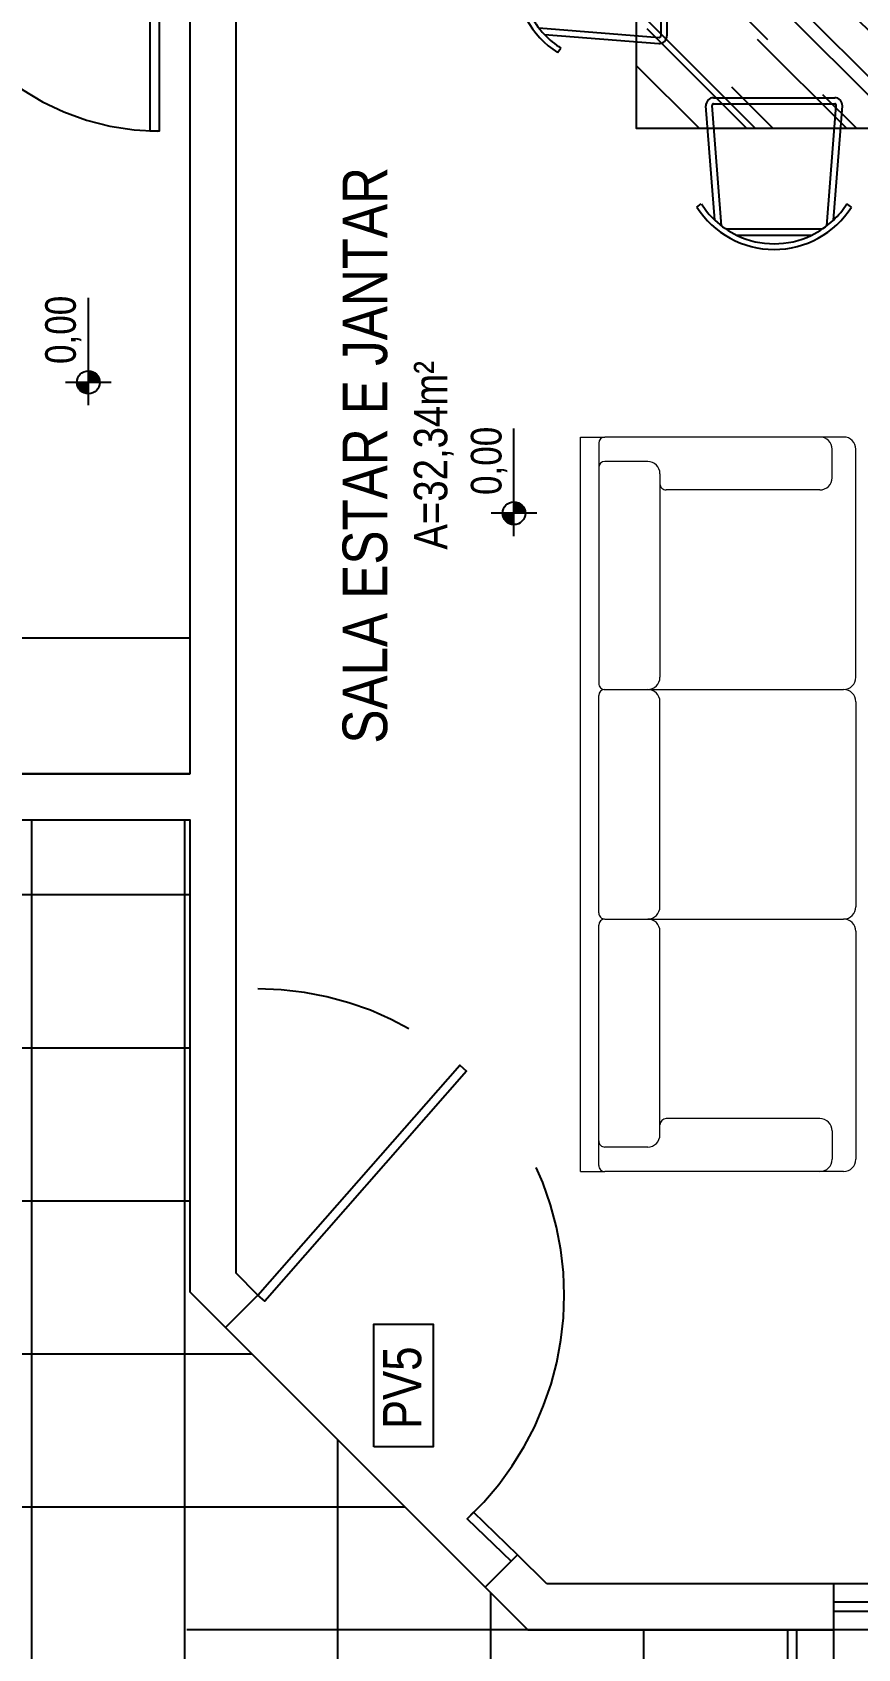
# Model space of a CAD drawing. Header units: millimetres. Extents: x 3923 to 4007, y 744 to 982.
# Drawn here: x 3965.68 to 3971.08, y 821.78 to 832.34 of the extents above; entities that cross this region are included whole.
import ezdxf
from ezdxf.enums import TextEntityAlignment as Align

# ---------------------------------------------------------------- set-up
doc = ezdxf.new("R2010")
doc.units = ezdxf.units.MM
doc.header["$LTSCALE"] = 20
for name, pattern in [('CONTINU', [0]), ('DASHDOT2', [0.5, 0.25, -0.125, 0, -0.125]), ('HIDDEN2', [0.1875, 0.125, -0.0625])]:
    doc.linetypes.add(name, pattern=pattern)
doc.layers.add('E-Lay-9', color=9, linetype='Continuous', lineweight=9)
doc.layers.add('E-Txt-W', color=7, linetype='Continuous', lineweight=20)
doc.layers.add('E-txt-g', color=3, linetype='Continuous')
doc.layers.add('HIDROSSANITÁRIO', color=8, linetype='Continuous')
doc.styles.add('F2', font='ARIALN.TTF')
doc.styles.add('REG60', font='romans.shx', dxfattribs={"width": 0.8, "height": 0.15})
doc.styles.add('REG80', font='romans.shx', dxfattribs={"width": 0.8, "height": 0.2})

# ---------------------------------------------------------------- blocks, each defined once
blk = doc.blocks.new('TXT-AMB75')
at = {"layer": 'E-txt-g', "style": 'REG80', "width": 0.8, "flags": 8}
blk.add_attdef('TXT', text='', height=0.2, dxfattribs=at).set_placement((0.0055, 0.2964), align=Align.CENTER)
at = {"layer": 'E-Txt-W', "style": 'REG60', "width": 0.8, "flags": 8}
blk.add_attdef('TXT', text='', height=0.15, dxfattribs=at).set_placement((0.0055, 0.0271), align=Align.CENTER)
blk = doc.blocks.new('NV')
at = {"color": 4, "linetype": 'ByBlock', "ltscale": 0.5}
for p, q in [((-1.4143, -0.1421), (-1.4143, 0.1067)), ((-1.5387, -0.0177), (-0.9535, -0.0177))]:
    blk.add_line(p, q, dxfattribs=at)
at = {"color": 4, "ltscale": 2.5}
blk.add_circle((-1.4143, -0.0177), 0.0622, dxfattribs=at)
at = {"color": 4}
for points in [[(-1.4143, -0.0177), (-1.4583, 0.0263), (-1.4765, -0.0177), (-1.4717, 0.0061)], [(-1.4143, -0.0177), (-1.4143, 0.0445), (-1.4583, 0.0263), (-1.4381, 0.0398)], [(-1.4143, -0.0177), (-1.3521, -0.0177), (-1.3703, -0.0617), (-1.3568, -0.0415)], [(-1.4143, -0.0177), (-1.3703, -0.0617), (-1.4143, -0.0799), (-1.3905, -0.0752)]]:
    blk.add_solid(points, dxfattribs=at)
at = {"layer": 'E-Txt-W', "color": 4, "ltscale": 2.5, "style": 'F2'}
blk.add_attdef('COTAPISO', (-1.3058, 0.0735), '', height=0.15, dxfattribs=at)
blk = doc.blocks.new('cadeira3')
at = {"color": 8}
for p, q in [((335.87, -200.51), (367.14, -200.51)), ((339.39, -198.51), (363.62, -198.51)), ((332.14, -203.49), (329.22, -240.82)), ((334.29, -201.65), (331.21, -240.97)), ((368.73, -201.65), (371.8, -240.97)), ((370.88, -203.49), (373.8, -240.82)), ((326.24, -207.76), (327.72, -208.87)), ((376.77, -207.76), (375.3, -208.87)), ((371.3, -241.51), (331.71, -241.51)), ((371.3, -243.51), (331.71, -243.51))]:
    blk.add_line(p, q, dxfattribs=at)
for centre, radius, start, end in [((351.51, -223.91), 29.99, 32.591, 147.409), ((351.51, -223.93), 28.15, 115.4935, 133.4739), ((351.51, -223.93), 28.15, 64.5065, 115.4935), ((351.51, -223.93), 28.15, 46.5261, 64.5065), ((351.51, -223.93), 28.15, 133.4739, 147.6689), ((351.51, -223.93), 28.15, 32.3311, 46.5261), ((331.71, -241.01), 2.5, 175.5276, 270), ((331.71, -241.01), 0.5, 175.5276, 270), ((371.3, -241.01), 2.5, 270, 4.4724), ((371.3, -241.01), 0.5, 270, 4.4724)]:
    blk.add_arc(centre, radius, start, end, dxfattribs=at)
blk = doc.blocks.new('Sofa62')
at = {"color": 8}
for p, q in [((-87.15, 50.29), (-107.15, 50.29)), ((-32.65, 50.29), (-87.15, 50.29)), ((-24.65, 50.29), (42.35, 50.29)), ((50.35, 50.29), (124.85, 50.29)), ((-111.15, 46.29), (-111.15, -31.71)), ((-97.86, 42.54), (-107.15, 42.54)), ((-28.65, -17.71), (-28.65, 46.29)), ((-28.65, -17.71), (-28.65, 46.29)), ((46.35, -17.71), (46.35, 46.29)), ((46.35, -17.71), (46.35, 46.29)), ((115.55, 42.54), (124.85, 42.54)), ((128.85, 46.29), (128.85, -31.71)), ((-93.86, 38.54), (-93.86, -11.71)), ((111.55, 38.54), (111.55, -11.71)), ((-99.15, -13.71), (-32.65, -13.71)), ((42.35, -13.71), (-24.65, -13.71)), ((116.85, -13.71), (50.35, -13.71)), ((-103.15, -17.71), (-103.15, -31.71)), ((-28.65, -31.71), (-28.65, -17.71)), ((-28.65, -31.71), (-28.65, -17.71)), ((46.35, -31.71), (46.35, -17.71)), ((120.85, -17.71), (120.85, -31.71)), ((-111.15, -39.71), (-111.15, -31.71)), ((-109.15, -33.71), (-101.15, -33.71)), ((-101.15, -33.71), (-30.65, -33.71)), ((44.35, -33.71), (-26.65, -33.71)), ((118.85, -33.71), (48.35, -33.71)), ((126.85, -33.71), (118.85, -33.71)), ((128.85, -39.71), (128.85, -31.71)), ((128.85, -39.71), (-111.15, -39.71))]:
    blk.add_line(p, q, dxfattribs=at)
for centre, radius, start, end in [((-107.15, 46.29), 4, 90, 180), ((-32.65, 46.29), 4, 0, 90), ((-24.65, 46.29), 4, 90, 180), ((42.35, 46.29), 4, 0, 90), ((50.35, 46.29), 4, 90, 180), ((124.85, 46.29), 4, 0, 90), ((-107.15, 38.54), 4, 90, 180), ((-97.86, 38.54), 4, 0, 90), ((115.55, 38.54), 4, 90, 180), ((124.85, 38.54), 4, 0, 90), ((-99.15, -17.71), 4, 90, 180), ((-95.86, -11.71), 2, 270, 0), ((-32.65, -17.71), 4, 0, 90), ((-24.65, -17.71), 4, 90, 180), ((42.35, -17.71), 4, 0, 90), ((50.35, -17.71), 4, 90, 180), ((113.55, -11.71), 2, 180, 270), ((116.85, -17.71), 4, 0, 90), ((-109.15, -31.71), 2, 180, 270), ((-101.15, -31.71), 2, 180, 270), ((-30.65, -31.71), 2, 270, 0), ((-26.65, -31.71), 2, 180, 270), ((44.35, -31.71), 2, 270, 0), ((48.35, -31.71), 2, 180, 270), ((118.85, -31.71), 2, 270, 0), ((126.85, -31.71), 2, 270, 0)]:
    blk.add_arc(centre, radius, start, end, dxfattribs=at)
blk = doc.blocks.new('A$C7AFB675E')
at = {"layer": 'E-Lay-9', "xscale": 0.01000000000001933, "yscale": 0.01000000000001933, "zscale": 0.01000000000001933, "rotation": 89.99999999999999}
blk.add_blockref('Sofa62', (5.6731, 1.5376), dxfattribs=at)

msp = doc.modelspace()

# ---------------------------------------------------------------- hatches: boundary and pattern name
at = {"layer": 'HIDROSSANITÁRIO', "linetype": 'CONTINU'}
h = msp.add_hatch(dxfattribs=at)
h.set_pattern_fill('AR-RROOF', color=8, scale=0.02, angle=135, style=0)
h.set_pattern_definition([(135, (5744.84555, -8993.40044), (-1.149472783, 0.431052294), [7.62, -1.016, 2.54, -0.508]), (135, (5744.1882, -8993.1023), (-0.11853938, -0.83695987), [1.524, -0.16764, 3.048, -0.381]), (135, (5744.3606, -8993.52616), (-2.108564137, 1.627222409), [4.064, -0.7112, 2.032, -0.508])])
h.paths.add_polyline_path([(3969.631, 833.716), (3969.631, 831.716), (3974.231, 831.716), (3974.231, 833.716)])
at = {"layer": 'HIDROSSANITÁRIO'}
h = msp.add_hatch(dxfattribs=at)
h.set_pattern_fill('ANSI37,_O', color=8, scale=8, angle=135)
h.set_pattern_definition([(180, (4034.6798, -2297.2923), (-3e-16, -1), []), (270, (4034.6798, -2297.2923), (1, -3e-16), [])])
h.paths.add_polyline_path([(3954.813, 817.197), (3954.813, 827.197), (3966.713, 827.197), (3966.713, 824.113), (3968.922, 821.904), (3970.92, 821.904), (3970.92, 820.197), (3966.313, 820.197), (3966.315, 817.205)])
h.paths.add_polyline_path([(3961.505, 817.237), (3961.166, 817.742), (3961.128, 821.15), (3961.121, 824.159), (3961.182, 826.001), (3961.42, 826.283), (3962.23, 826.345), (3963.606, 826.381), (3964.61, 826.257), (3964.9, 826.037), (3964.997, 822.961), (3964.899, 818.254), (3964.781, 817.38), (3963.975, 817.05)])
h.paths.add_polyline_path([(3962.117, 826.345), (3962.117, 827.146), (3962.506, 827.146), (3962.506, 826.345)], flags=16)
h.paths.add_polyline_path([(3960.222, 819.762), (3960.222, 823.514), (3959.77, 823.514), (3959.77, 819.762)], flags=24)
h.paths.add_polyline_path([(3960.644, 820.956), (3960.644, 822.32), (3960.249, 822.32), (3960.249, 820.956)], flags=24)
h.paths.add_polyline_path([(3960.971, 821.259), (3960.896, 821.259), (3960.902, 821.231), (3960.918, 821.206)], flags=24)
h.paths.add_polyline_path([(3960.971, 821.259), (3960.918, 821.206), (3960.942, 821.19), (3960.971, 821.184)], flags=24)
h.paths.add_polyline_path([(3960.971, 821.259), (3960.971, 821.334), (3960.999, 821.328), (3961.023, 821.312)], flags=24)
h.paths.add_polyline_path([(3960.971, 821.259), (3961.023, 821.312), (3961.039, 821.288), (3961.045, 821.259)], flags=24)
edge = h.paths.add_edge_path(flags=16)
edge.add_line((3961.12, 821.259), (3960.821, 821.259))
edge = h.paths.add_edge_path(flags=16)
edge.add_arc((3960.971, 821.259), 0.0746, 0, 360)
edge = h.paths.add_edge_path(flags=16)
edge.add_line((3960.971, 821.11), (3960.971, 821.812))
h.paths.add_polyline_path([(3960.988, 821.318), (3960.988, 821.961), (3960.628, 821.961), (3960.628, 821.318)], flags=24)
h.paths.add_polyline_path([(3959.316, 817.35), (3959.868, 818.309), (3959.761, 823.065), (3959.705, 825.467), (3959.499, 826.179), (3958.121, 826.423), (3957.175, 826.4), (3956.527, 826.194), (3956.181, 825.964), (3956.015, 824.389), (3955.956, 819.845), (3956.027, 818.525), (3956.31, 817.287), (3956.986, 817.198), (3958.969, 817.2), (3959.305, 817.296)], flags=16)
h.paths.add_polyline_path([(3955.413, 819.197), (3955.413, 820.197), (3954.813, 820.197), (3954.813, 819.197)], flags=16)
h.paths.add_polyline_path([(3966.313, 819.197), (3966.313, 820.197), (3965.713, 820.197), (3965.713, 819.197)], flags=16)
h.paths.add_polyline_path([(3967.738, 822.04), (3967.997, 822.665), (3967.439, 822.896), (3967.18, 822.271)], flags=24)
h.paths.add_polyline_path([(3954.802, 821.145), (3955.409, 821.145), (3955.409, 821.749), (3954.802, 821.749)], flags=9)

# ---------------------------------------------------------------- linework, layer by layer
at = {"layer": 'HIDROSSANITÁRIO', "color": 8, "linetype": 'Continuous'}
for p, q in [((3967.013, 833.597), (3967.013, 824.237)), ((3966.713, 833.297), (3966.713, 827.497)), ((3963.763, 827.497), (3966.713, 827.497)), ((3963.763, 827.197), (3966.713, 827.197)), ((3966.713, 827.197), (3966.713, 824.113)), ((3967.158, 824.092), (3967.013, 824.237)), ((3966.946, 823.88), (3966.713, 824.113)), ((3967.158, 824.092), (3966.946, 823.88)), ((3968.643, 822.183), (3966.946, 823.88)), ((3968.855, 822.395), (3968.643, 822.183)), ((3969.046, 822.204), (3968.855, 822.395)), ((3968.922, 821.904), (3968.643, 822.183)), ((3970.92, 822.204), (3969.046, 822.204)), ((3974.82, 822.204), (3970.92, 822.204)), ((3970.92, 822.204), (3970.92, 821.904)), ((3974.82, 822.084), (3970.92, 822.084)), ((3974.82, 822.024), (3970.92, 822.024)), ((3970.92, 822.024), (3970.92, 820.197)), ((3968.922, 821.904), (3966.693, 821.904)), ((3970.92, 821.904), (3968.922, 821.904)), ((3974.82, 821.904), (3970.92, 821.904))]:
    msp.add_line(p, q, dxfattribs=at)
at = {"layer": 'HIDROSSANITÁRIO', "color": 8, "linetype": 'DASHDOT2'}
msp.add_line((3970.62, 821.904, 3.659), (3970.62, 817.505, 3.659), dxfattribs=at)
at = {"layer": 'HIDROSSANITÁRIO', "color": 8, "linetype": 'CONTINU', "elevation": 3.659}
msp.add_lwpolyline([(3969.631, 833.716), (3969.631, 831.716), (3974.231, 831.716), (3974.231, 833.716)], close=True, dxfattribs=at)
at = {"layer": 'HIDROSSANITÁRIO', "color": 8}
msp.add_lwpolyline([(3966.513, 833.297), (3966.513, 831.697), (3966.453, 831.697), (3966.453, 833.297)], close=True, dxfattribs=at)
at = {"layer": 'HIDROSSANITÁRIO', "color": 8, "elevation": 3.659}
for points in [[(3966.713, 828.386), (3966.713, 827.497), (3964.088, 827.497), (3964.088, 828.386)], [(3967.915, 823.101), (3967.915, 823.901), (3968.304, 823.901), (3968.304, 823.101)]]:
    msp.add_lwpolyline(points, close=True, dxfattribs=at)
at = {"layer": 'HIDROSSANITÁRIO', "color": 8}
msp.add_lwpolyline([(3954.813, 817.197), (3954.813, 827.197), (3966.713, 827.197), (3966.713, 824.113), (3968.922, 821.904), (3970.92, 821.904), (3970.92, 820.197), (3966.313, 820.197), (3966.315, 817.205), (3954.813, 817.197)], dxfattribs=at)
at = {"layer": 'HIDROSSANITÁRIO', "color": 8, "linetype": 'Continuous'}
for points in [[(3967.158, 824.092), (3968.477, 825.595), (3968.522, 825.555), (3967.203, 824.052)], [(3968.813, 822.352), (3968.855, 822.395), (3968.568, 822.673), (3968.526, 822.63)]]:
    msp.add_lwpolyline(points, close=True, dxfattribs=at)
at = {"layer": 'HIDROSSANITÁRIO', "color": 8, "linetype": 'HIDDEN2'}
for centre, radius, start, end in [((3966.513, 833.297, -1.785), 1.6, 180, 270), ((3967.159, 824.091), 2.001, 313.0846, 90.0278)]:
    msp.add_arc(centre, radius, start, end, dxfattribs=at)

# ---------------------------------------------------------------- block references
at = {"layer": 'HIDROSSANITÁRIO', "color": 8, "xscale": 0.02, "yscale": 0.02, "zscale": 0.02}
for p, rotation in [((3964.961, 825.686, 3.659), 90), ((3977.562, 827.046, 3.659), 179.9999999999999)]:
    msp.add_blockref('cadeira3', p, dxfattribs=dict(at, rotation=rotation))
at = {"layer": 'HIDROSSANITÁRIO', "color": 8}
ref = msp.add_blockref('TXT-AMB75', (3968.435, 829.571, 3.659), dxfattribs=dict(at, xscale=1.458, yscale=1.458, zscale=1.458, rotation=90))
ref.add_attrib('TXT', 'SALA ESTAR E JANTAR', dxfattribs={"layer": 'E-txt-g', "color": 2, "height": 0.2916, "rotation": 90, "style": 'F2'}).set_placement((3968.003, 829.579, 3.659), align=Align.CENTER)
ref.add_attrib('TXT', 'A=32,34m²', dxfattribs={"layer": 'E-Txt-W', "height": 0.2187, "rotation": 90, "style": 'F2'}).set_placement((3968.396, 829.579, 3.659), align=Align.CENTER)
ref = msp.add_blockref('NV', (3966.029, 831.753, 3.659), dxfattribs=dict(at, xscale=1.2, yscale=1.2, zscale=1.2, rotation=90))
ref.add_attrib('COTAPISO', '0,00', (3965.968, 830.176, 3.659), dxfattribs={"layer": 'E-Txt-W', "color": 4, "ltscale": 2.5, "height": 0.2, "rotation": 90, "style": 'F2'})
ref = msp.add_blockref('NV', (3968.81, 830.898, 3.659), dxfattribs=dict(at, xscale=1.2, yscale=1.2, zscale=1.2, rotation=90))
ref.add_attrib('COTAPISO', '0,00', (3968.75, 829.32, 3.659), dxfattribs={"layer": 'E-Txt-W', "color": 4, "ltscale": 2.5, "height": 0.2, "rotation": 90, "style": 'F2'})
at = {"layer": 'HIDROSSANITÁRIO', "color": 8, "linetype": 'CONTINU', "xscale": 2, "yscale": 2, "zscale": 2, "rotation": 180}
msp.add_blockref('A$C7AFB675E', (3981.406, 830.551), dxfattribs=at)

# ---------------------------------------------------------------- texts
at = {"layer": 'HIDROSSANITÁRIO', "color": 8, "linetype": 'Continuous', "style": 'F2'}
msp.add_text('PV5', height=0.2492, rotation=90, dxfattribs=at).set_placement((3967.976, 823.216, 3.659), align=Align.TOP_LEFT)

doc.saveas('drawing.dxf')
